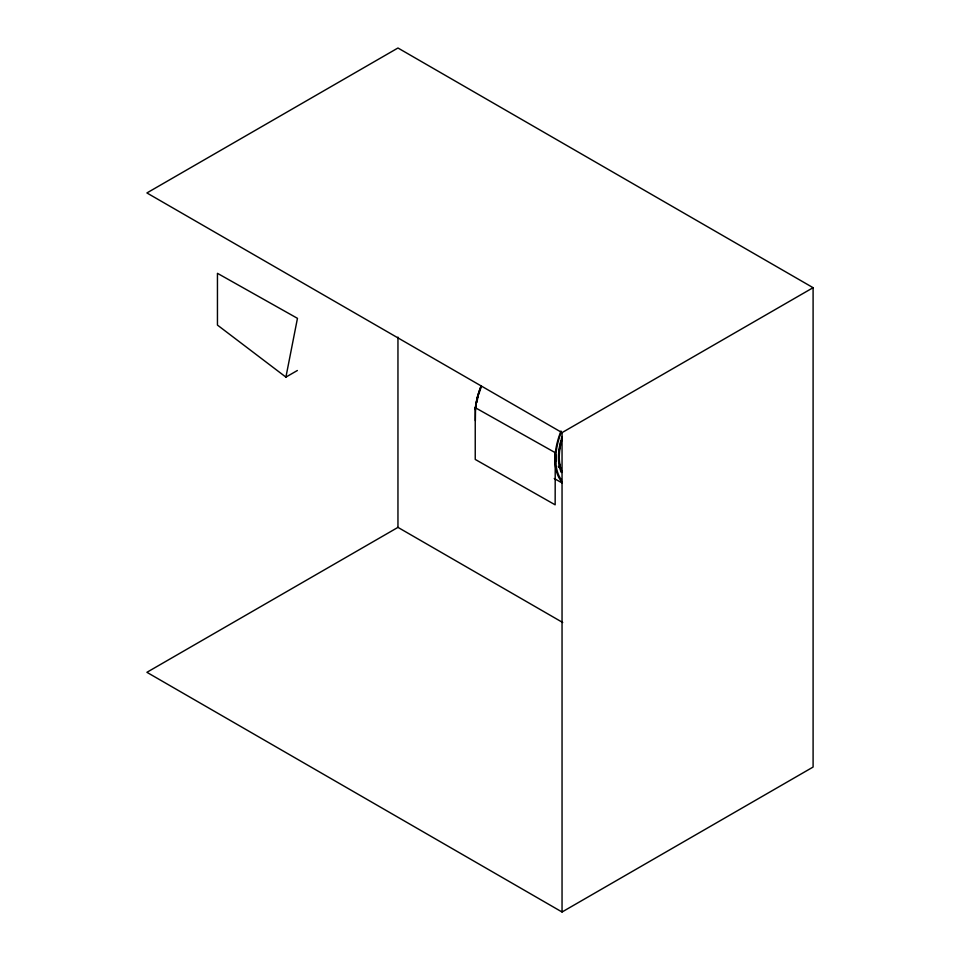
<?xml version="1.0" encoding="UTF-8"?>
<svg xmlns="http://www.w3.org/2000/svg" width="960" height="960" viewBox="0 0 960 960"><rect width="100%" height="100%" fill="white"/><g stroke="black" fill="none" stroke-linecap="round" stroke-linejoin="round"><path stroke-width="1.44" d="M285.912 377.112L297.456 318.336L217.452 273.324L217.452 325.092L285.912 377.112L297.372 370.5M478.008 394.452L475.236 408.18L475.236 459.432L555.156 504.828L555.24 452.676L475.236 407.664L475.524 410.064M562.716 622.5L397.956 527.376L146.904 672.312L562.044 912L813.096 767.052L813.096 287.688L397.956 48L146.904 192.948L562.044 432.624L813.096 287.688M554.232 478.512L561.948 482.868M558.336 466.272L558.84 467.412M561.684 472.212L559.188 462.78A53.028 30.252 -60.6 0 1 561.684 439.08M555.408 454.116L556.224 461.34M562.044 432.624L562.044 912M475.356 420.66L475.524 408.084A58.476 33.36 -60.6 0 1 481.188 386.004M397.956 337.128L397.956 527.376M561.66 481.728A58.476 33.36 -60.6 0 1 561 431.004M561.492 480.012A57.528 32.82 -60.6 0 1 556.068 465.096L556.068 452.832A57.528 32.82 -60.6 0 1 561.108 432.504M475.356 408.156A58.716 33.492 -60.6 0 1 481.056 385.992M562.08 471.936A52.548 29.976 -60.6 0 1 562.08 439.092M561.3 472.5A53.496 30.516 -60.6 0 1 560.904 440.472M561.3 439.056A53.496 30.516 -60.6 0 1 562.092 436.512M476.82 402.54A57.528 32.82 -60.6 0 1 478.38 395.736M478.776 394.38A57.528 32.82 -60.6 0 1 481.092 387.492"/></g></svg>
